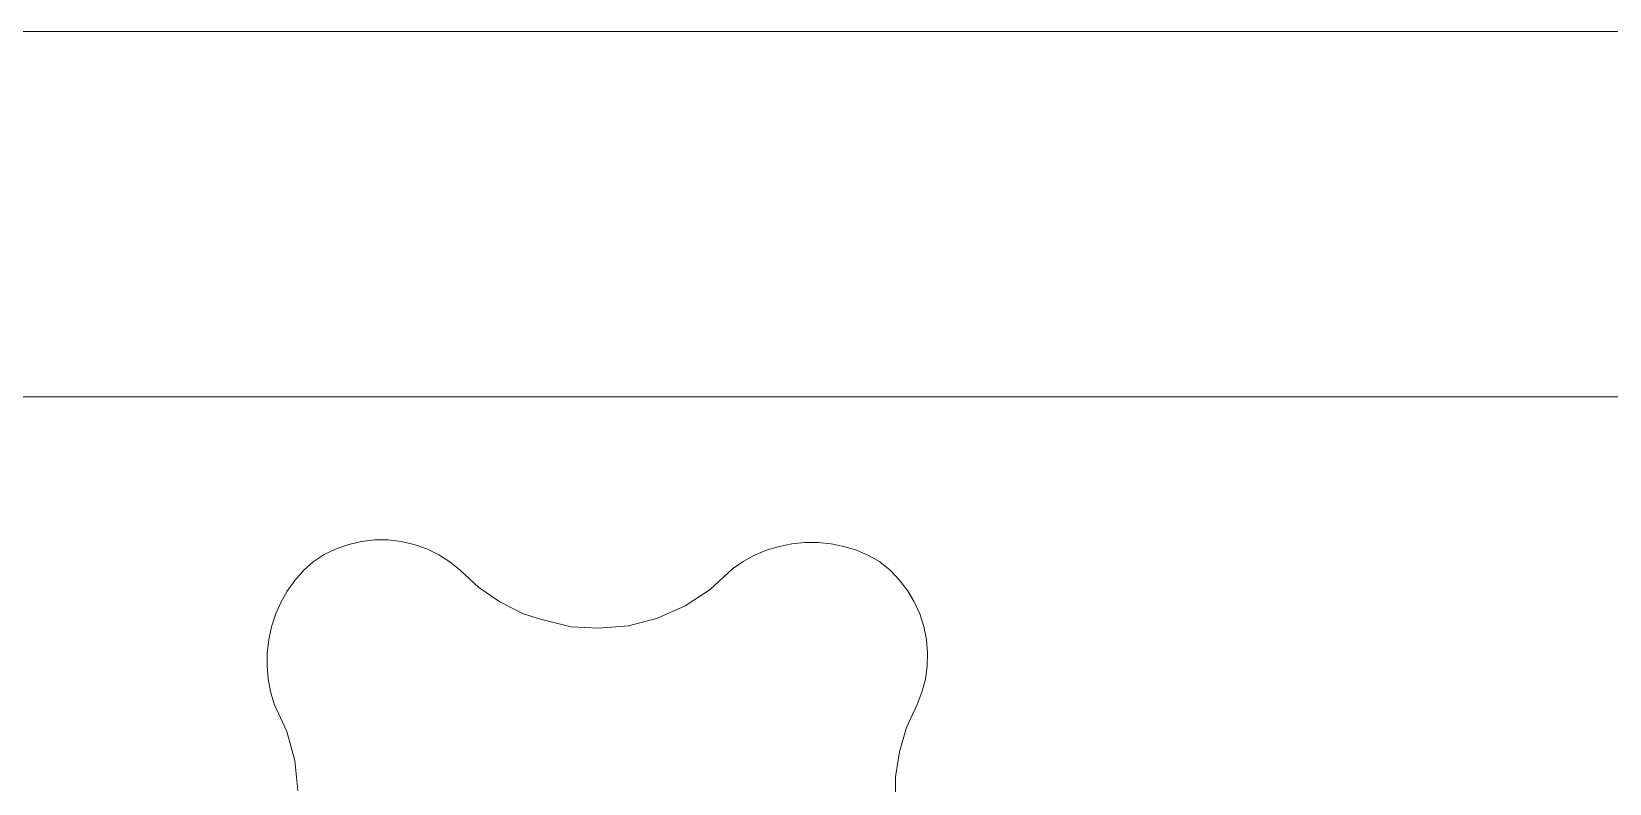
# Model space of a CAD drawing. Header units: inches. Extents: x -827 to 154, y -802 to 207.
# Drawn here: x -465.292 to -462.054, y -211.598 to -210.055 of the extents above; entities that cross this region are included whole.
import ezdxf

# ---------------------------------------------------------------- set-up
doc = ezdxf.new("R2010")
doc.units = ezdxf.units.IN
doc.header["$MEASUREMENT"] = 0
doc.layers.add('Layer0', color=7, linetype='Continuous', lineweight=9)
doc.layers.add('Miter_Saw_Station_skp', color=8, linetype='Continuous', lineweight=9)

# ---------------------------------------------------------------- blocks, each defined once
blk = doc.blocks.new('Miter_Saw_Station_skp_23-V33-Level 1')
at = {"layer": 'Layer0'}
for p, q in [((-0.7418, 0.6382), (-0.7184, 0.6522)), ((-0.7418, 0.6382), (-0.7184, 0.6522)), ((-0.7184, 0.6522), (-0.6936, 0.6635)), ((-0.7184, 0.6522), (-0.6936, 0.6635)), ((-0.6936, 0.6635), (-0.6677, 0.6719)), ((-0.6936, 0.6635), (-0.6677, 0.6719)), ((-0.6677, 0.6719), (-0.6409, 0.6773)), ((-0.6409, 0.6773), (-0.6677, 0.6719)), ((-0.6409, 0.6773), (-0.6138, 0.6797)), ((-0.6409, 0.6773), (-0.6138, 0.6797)), ((-0.5865, 0.6789), (-0.6138, 0.6797)), ((-0.6138, 0.6797), (-0.5865, 0.6789)), ((-0.5865, 0.6789), (-0.5595, 0.675)), ((-0.5865, 0.6789), (-0.5595, 0.675)), ((-0.5595, 0.675), (-0.5331, 0.6681)), ((-0.5595, 0.675), (-0.5331, 0.6681)), ((-0.5077, 0.6582), (-0.5331, 0.6681)), ((-0.5331, 0.6681), (-0.5077, 0.6582)), ((-0.5077, 0.6582), (-0.4603, 0.6366)), ((-0.5077, 0.6582), (-0.4603, 0.6366)), ((-0.783, 0.6026), (-0.7634, 0.6215)), ((-0.783, 0.6026), (-0.7634, 0.6215)), ((-0.7634, 0.6215), (-0.7418, 0.6382)), ((-0.7634, 0.6215), (-0.7418, 0.6382)), ((-0.4603, 0.6366), (-0.4104, 0.6217)), ((-0.4603, 0.6366), (-0.4104, 0.6217)), ((-0.4104, 0.6217), (-0.359, 0.6136)), ((-0.4104, 0.6217), (-0.359, 0.6136)), ((-0.783, 0.6026), (-0.8006, 0.5817)), ((-0.8006, 0.5817), (-0.783, 0.6026)), ((-0.359, 0.6136), (-0.3227, 0.6138)), ((-0.359, 0.6136), (-0.3227, 0.6138)), ((-0.824, 0.5335), (-0.8135, 0.5582)), ((-0.8135, 0.5582), (-0.824, 0.5335)), ((-0.8006, 0.5817), (-0.8135, 0.5582)), ((-0.8135, 0.5582), (-0.8006, 0.5817)), ((-0.824, 0.5335), (-0.832, 0.5078)), ((-0.832, 0.5078), (-0.824, 0.5335)), ((-0.832, 0.5078), (-0.824, 0.5335)), ((-0.832, 0.5078), (-0.824, 0.5335)), ((-0.832, 0.5078), (-0.8373, 0.4816)), ((-0.8373, 0.4816), (-0.832, 0.5078)), ((-0.8373, 0.4816), (-0.832, 0.5078)), ((-0.8373, 0.4816), (-0.832, 0.5078)), ((-0.84, 0.4549), (-0.8401, 0.428)), ((-0.8401, 0.428), (-0.84, 0.4549)), ((-0.84, 0.4549), (-0.8401, 0.428)), ((-0.84, 0.4549), (-0.8401, 0.428)), ((-0.8373, 0.4816), (-0.84, 0.4549)), ((-0.84, 0.4549), (-0.8373, 0.4816)), ((-0.84, 0.4549), (-0.8373, 0.4816)), ((-0.84, 0.4549), (-0.8373, 0.4816)), ((-0.8401, 0.428), (-0.8374, 0.4013)), ((-0.8374, 0.4013), (-0.8401, 0.428)), ((-0.8374, 0.4013), (-0.8401, 0.428)), ((-0.8374, 0.4013), (-0.8401, 0.428)), ((-0.8374, 0.4013), (-0.8321, 0.375)), ((-0.8321, 0.375), (-0.8374, 0.4013)), ((-0.8374, 0.4013), (-0.8321, 0.375)), ((-0.8374, 0.4013), (-0.8321, 0.375)), ((-0.8321, 0.375), (-0.8242, 0.3494)), ((-0.8242, 0.3494), (-0.8321, 0.375)), ((-0.8321, 0.375), (-0.8242, 0.3494)), ((-0.8321, 0.375), (-0.8242, 0.3494)), ((-0.8242, 0.3494), (-0.8138, 0.3247)), ((-0.8138, 0.3247), (-0.8242, 0.3494)), ((-0.8242, 0.3494), (-0.8138, 0.3247)), ((-0.8242, 0.3494), (-0.8138, 0.3247)), ((-0.8138, 0.3247), (-0.8009, 0.3011)), ((-0.8138, 0.3247), (-0.8009, 0.3011)), ((-0.8009, 0.3011), (-0.7857, 0.279)), ((-0.8009, 0.3011), (-0.7857, 0.279)), ((-0.7857, 0.279), (-0.7438, 0.2337)), ((-0.7857, 0.279), (-0.7438, 0.2337)), ((-0.7438, 0.2337), (-0.7098, 0.1821)), ((-0.7438, 0.2337), (-0.7098, 0.1821)), ((-0.7098, 0.1821), (-0.6847, 0.1256)), ((-0.7098, 0.1821), (-0.6847, 0.1256)), ((-0.6847, 0.1256), (-0.6693, 0.0658)), ((-0.6847, 0.1256), (-0.6693, 0.0658)), ((-0.6693, 0.0658), (-0.6655, 0.0223)), ((-0.6693, 0.0658), (-0.6655, 0.0223)), ((-0.6671, -0.0516), (-0.6639, 0.0043)), ((-0.6639, 0.0043), (-0.6671, -0.0516)), ((-0.6655, 0.0223), (-0.6639, 0.0043)), ((-0.6639, 0.0043), (-0.6655, 0.0223)), ((-0.6639, 0.0043), (-0.6655, 0.0223)), ((-0.6655, 0.0223), (-0.6639, 0.0043)), ((-0.6835, -0.1173), (-0.6671, -0.0516)), ((-0.6671, -0.0516), (-0.6835, -0.1173)), ((-0.6945, -0.1518), (-0.6835, -0.1173)), ((-0.6835, -0.1173), (-0.6945, -0.1518)), ((-0.7181, -0.1982), (-0.6945, -0.1518)), ((-0.6945, -0.1518), (-0.7181, -0.1982)), ((-0.7477, -0.241), (-0.7181, -0.1982)), ((-0.7181, -0.1982), (-0.7477, -0.241)), ((-0.7829, -0.2794), (-0.7477, -0.241)), ((-0.7477, -0.241), (-0.7829, -0.2794)), ((-0.7829, -0.2794), (-0.8001, -0.3006)), ((-0.8001, -0.3006), (-0.7829, -0.2794)), ((-0.8149, -0.3235), (-0.8269, -0.348)), ((-0.8269, -0.348), (-0.8149, -0.3235)), ((-0.8001, -0.3006), (-0.8149, -0.3235)), ((-0.8149, -0.3235), (-0.8001, -0.3006)), ((-0.8361, -0.3737), (-0.8269, -0.348)), ((-0.8269, -0.348), (-0.8361, -0.3737)), ((-0.8361, -0.3737), (-0.8269, -0.348)), ((-0.8361, -0.3737), (-0.8269, -0.348)), ((-0.8361, -0.3737), (-0.8422, -0.4003)), ((-0.8422, -0.4003), (-0.8361, -0.3737)), ((-0.8422, -0.4003), (-0.8361, -0.3737)), ((-0.8422, -0.4003), (-0.8361, -0.3737)), ((-0.8422, -0.4003), (-0.8454, -0.4274)), ((-0.8454, -0.4274), (-0.8422, -0.4003)), ((-0.8454, -0.4274), (-0.8422, -0.4003)), ((-0.8454, -0.4274), (-0.8422, -0.4003)), ((-0.8454, -0.4274), (-0.8454, -0.4546)), ((-0.8454, -0.4546), (-0.8454, -0.4274)), ((-0.8454, -0.4274), (-0.8454, -0.4546)), ((-0.8454, -0.4274), (-0.8454, -0.4546)), ((-0.8454, -0.4546), (-0.8423, -0.4817)), ((-0.8423, -0.4817), (-0.8454, -0.4546)), ((-0.8423, -0.4817), (-0.8454, -0.4546)), ((-0.8423, -0.4817), (-0.8454, -0.4546)), ((-0.8423, -0.4817), (-0.8362, -0.5083)), ((-0.8423, -0.4817), (-0.8362, -0.5083)), ((-0.8362, -0.5083), (-0.8423, -0.4817)), ((-0.8423, -0.4817), (-0.8362, -0.5083)), ((-0.8362, -0.5083), (-0.827, -0.534)), ((-0.8362, -0.5083), (-0.827, -0.534)), ((-0.827, -0.534), (-0.8362, -0.5083)), ((-0.8362, -0.5083), (-0.827, -0.534)), ((-0.827, -0.534), (-0.8151, -0.5585)), ((-0.827, -0.534), (-0.8151, -0.5585)), ((-0.8151, -0.5585), (-0.8004, -0.5815)), ((-0.8151, -0.5585), (-0.8004, -0.5815)), ((-0.8004, -0.5815), (-0.7822, -0.6012)), ((-0.8004, -0.5815), (-0.7822, -0.6012)), ((-0.762, -0.6188), (-0.7822, -0.6012)), ((-0.7822, -0.6012), (-0.762, -0.6188)), ((-0.3925, -0.6188), (-0.3311, -0.6124)), ((-0.3311, -0.6124), (-0.3925, -0.6188)), ((-0.7401, -0.6343), (-0.762, -0.6188)), ((-0.762, -0.6188), (-0.7401, -0.6343)), ((-0.7167, -0.6475), (-0.7401, -0.6343)), ((-0.7401, -0.6343), (-0.7167, -0.6475)), ((-0.6922, -0.6584), (-0.7167, -0.6475)), ((-0.7167, -0.6475), (-0.6922, -0.6584)), ((-0.5081, -0.6611), (-0.4521, -0.6351)), ((-0.4521, -0.6351), (-0.5081, -0.6611)), ((-0.4521, -0.6351), (-0.3925, -0.6188)), ((-0.3925, -0.6188), (-0.4521, -0.6351)), ((-0.6667, -0.6667), (-0.6922, -0.6584)), ((-0.6922, -0.6584), (-0.6667, -0.6667)), ((-0.6667, -0.6667), (-0.6405, -0.6724)), ((-0.6667, -0.6667), (-0.6405, -0.6724)), ((-0.6138, -0.6755), (-0.6405, -0.6724)), ((-0.6405, -0.6724), (-0.6138, -0.6755)), ((-0.6138, -0.6755), (-0.587, -0.6759)), ((-0.587, -0.6759), (-0.6138, -0.6755)), ((-0.5602, -0.6736), (-0.587, -0.6759)), ((-0.587, -0.6759), (-0.5602, -0.6736)), ((-0.5339, -0.6686), (-0.5602, -0.6736)), ((-0.5602, -0.6736), (-0.5339, -0.6686)), ((-0.5081, -0.6611), (-0.5339, -0.6686)), ((-0.5339, -0.6686), (-0.5081, -0.6611))]:
    blk.add_line(p, q, dxfattribs=at)
blk = doc.blocks.new('Miter_Saw_Station_skp_21-402461-Level 1')
at = {"layer": 'Layer0'}
for p, q in [((0, 36.036717), (0, 0.036717)), ((0, 36.036717), (0, 0.036717)), ((0.75, 0.036717), (0.75, 36.036717)), ((0.75, 0.036717), (0.75, 36.036717))]:
    blk.add_line(p, q, dxfattribs=at)
blk = doc.blocks.new('Miter_Saw_Station_skp_1-402441-Level 1')
for name, p in [('Miter_Saw_Station_skp_21-402461-Level 1', (13.7723, 71.9583)), ('Miter_Saw_Station_skp_23-V33-Level 1', (15.661, 102.6784))]:
    blk.add_blockref(name, p)
blk = doc.blocks.new('Miter_Saw_Station_skp-402418-Level 1')
blk.add_blockref('Miter_Saw_Station_skp_1-402441-Level 1', (0, 0))

msp = doc.modelspace()

# ---------------------------------------------------------------- block references
at = {"layer": 'Miter_Saw_Station_skp', "color": 7, "rotation": 269.9999999999997}
msp.add_blockref('Miter_Saw_Station_skp-402418-Level 1', (-566.811294, -196.282674), dxfattribs=at)

doc.saveas('drawing.dxf')
